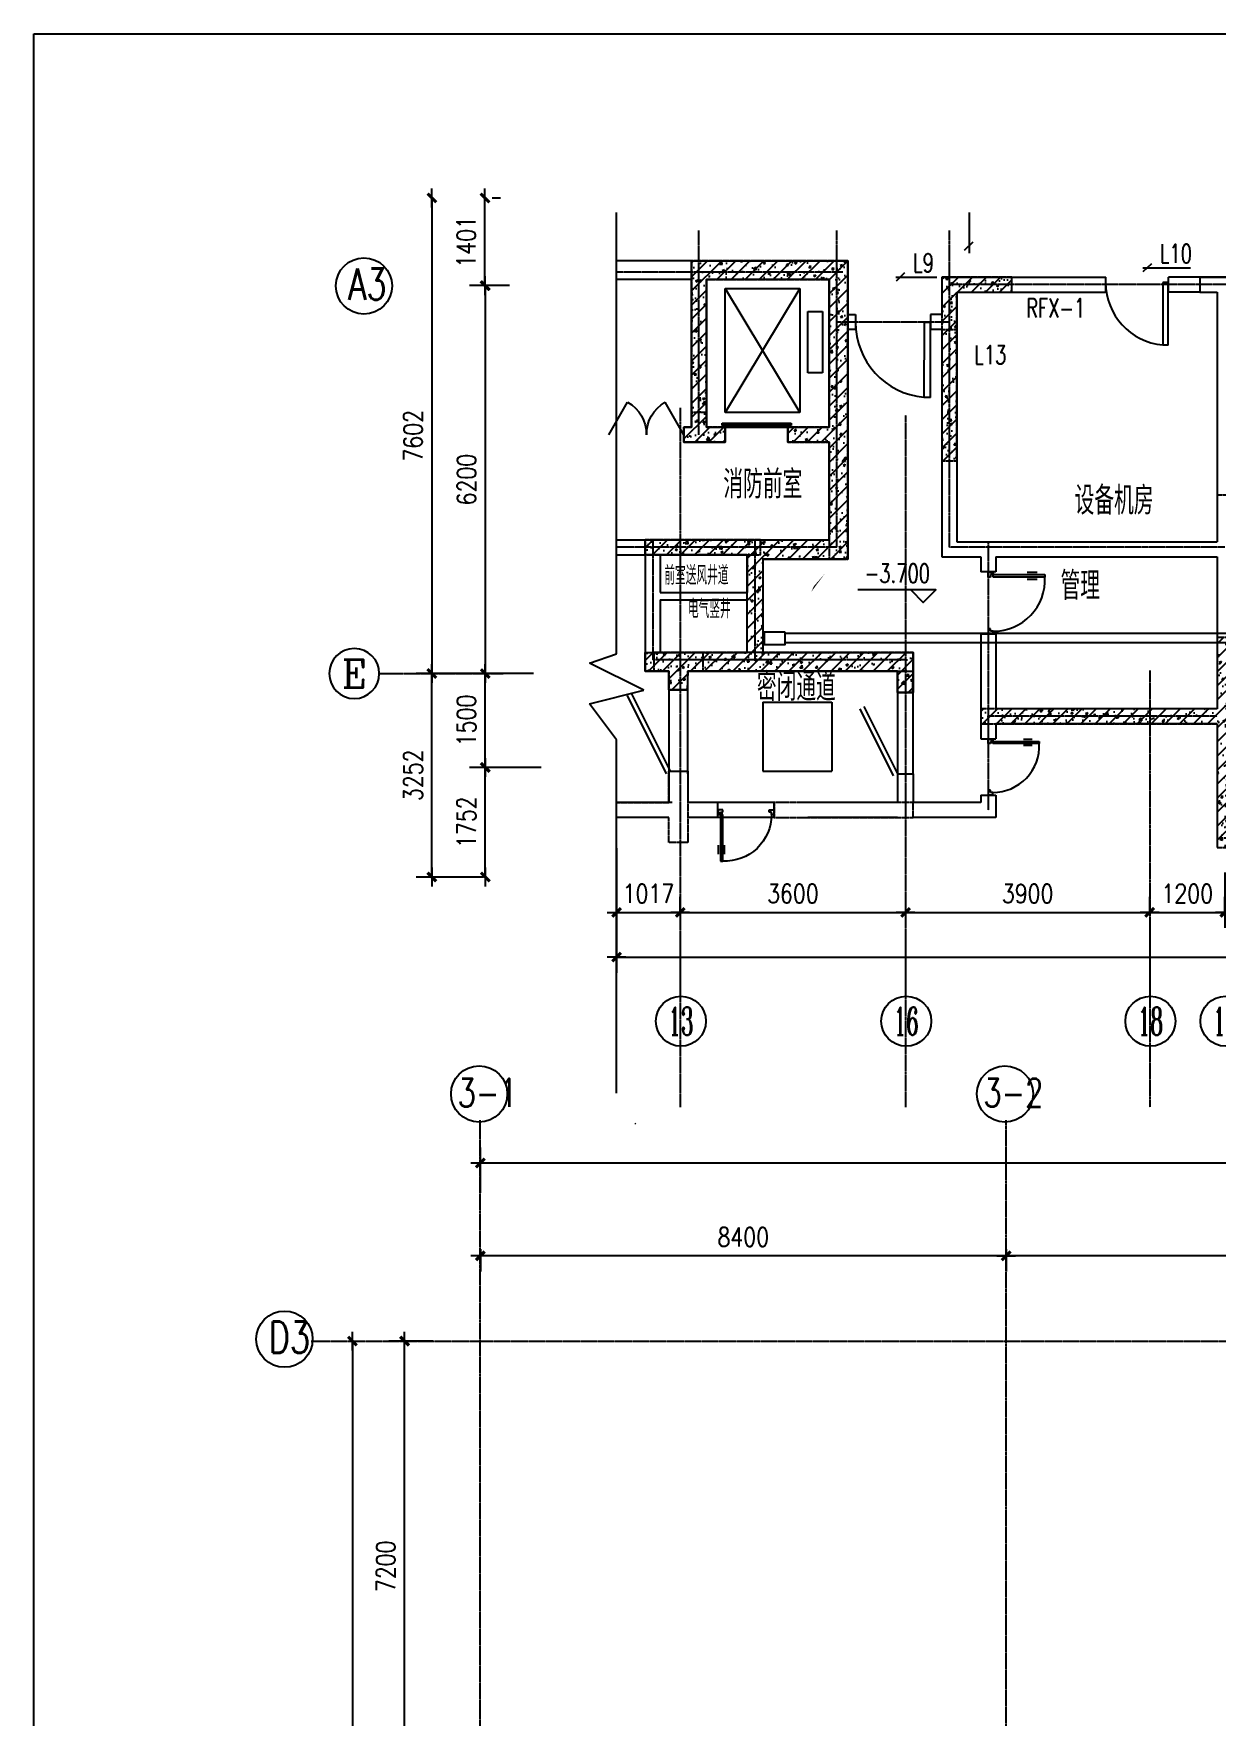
# Model space of a CAD drawing. Extents: x -170759 to 304867, y -311201 to 112352.
# Drawn here: x -105851 to -86943, y -94850 to -67941 of the extents above; entities that cross this region are included whole.
import ezdxf
from ezdxf.enums import TextEntityAlignment as Align

# ---------------------------------------------------------------- set-up
doc = ezdxf.new("R2010")
doc.units = 0
for name, pattern in [('ACAD_ISO04W100', [30.5, 24, -3, 0.5, -3]), ('DOT2', [0.125, 0, -0.125]), ('DOTE', [2.42, 2, -0.2, 0.02, -0.2])]:
    doc.linetypes.add(name, pattern=pattern)
doc.layers.get('0').update_dxf_attribs({"linetype": 'CONTINUOUS'})
doc.layers.get('DEFPOINTS').update_dxf_attribs({"linetype": 'CONTINUOUS'})
for name, color, linetype in [('4', 2, 'DOT2'), ('7', 8, 'CONTINUOUS'), ('AXIS', 3, 'CONTINUOUS'), ('AXIS_TEXT', 7, 'CONTINUOUS'), ('DOTE', 251, 'CONTINUOUS'), ('LAYER2', 7, 'CONTINUOUS'), ('MC', 3, 'CONTINUOUS'), ('STAIR', 2, 'CONTINUOUS'), ('TC', 253, 'CONTINUOUS'), ('TEXT', 6, 'CONTINUOUS'), ('TXT', 3, 'CONTINUOUS'), ('WALL', 7, 'CONTINUOUS'), ('WINDOW', 151, 'CONTINUOUS'), ('WINDOW_TEXT', 7, 'CONTINUOUS'), ('WIRE', 1, 'CONTINUOUS'), ('WZ', 3, 'CONTINUOUS'), ('ZHU', 251, 'CONTINUOUS'), ('ZXX', 2, 'ACAD_ISO04W100'), ('标注', 7, 'CONTINUOUS')]:
    doc.layers.add(name, color=color, linetype=linetype)
doc.styles.add('COMPLEX', font='COMPLEX')
doc.styles.add('DIM_FONT', font='SIMPLEX.shx', dxfattribs={"width": 0.8})
doc.styles.add('HZFS', font='txt.shx', dxfattribs={"width": 0.8, "bigfont": 'msi_fsx.shx'})
doc.styles.add('HZS', font='txt', dxfattribs={"width": 0.7, "bigfont": 'HZS'})
doc.styles.add('HZTXT', font='txt.shx', dxfattribs={"width": 0.8, "bigfont": 'hztxt.shx'})
doc.styles.add('SIMPLEX', font='SIMPLEX.SHX')
doc.styles.add('STYLE1', font='txt.shx', dxfattribs={"width": 0.8, "bigfont": 'HZTXT.shx'})
doc.dimstyles.new('NORMAL', dxfattribs={"dimtxt": 300, "dimasz": 1, "dimexe": 250, "dimexo": 300, "dimgap": 150, "dimtad": 1, "dimdec": 0, "dimzin": 0, "dimdsep": 46, "dimtxsty": 'DIM_FONT', "dimblk": '_DIMX', "dimblk1": '_DIMX', "dimblk2": '_DIMX', "dimsah": 1, "dimcen": 2.5, "dimclrt": 7, "dimadec": 0, "dimazin": 0, "dimtfac": 1, "dimtdec": 0, "dimtix": 1, "dimtmove": 2, "dimatfit": 3, "dimldrblk": '_DIMX', "dimfxl": 0, "dimtolj": 1, "dimtzin": 0, "dimarcsym": 0})
pattern_1 = [(50, (-108706.48, -140644.84), (364.3693, -31.8782), [38.1, -419.1]), (355, (-108706.48, -140644.84), (-70.4857, 382.1133), [30.48, -335.28]), (100.451, (-108676.1, -140647.5), (293.885, 350.2334), [32.38, -356.18]), (46.1842, (-108706.5, -140543.24), (542.158, -84.0847), [57.15, -628.65]), (96.6356, (-108661.3, -140550.25), (474.8085, 494.851), [48.57, -534.27]), (351.184, (-108706.5, -140543.24), (474.809, 494.8502), [45.72, -502.92]), (21, (-108655.68, -140568.64), (303.2298, -204.531), [38.1, -419.1]), (326, (-108655.68, -140568.64), (123.604, 368.376), [30.48, -335.28]), (71.4514, (-108630.4, -140585.7), (426.833, 163.8457), [32.38, -356.18]), (37.5, (-108706.48, -140644.84), (6.1772, 169.11008), [0, -331.216, 0, -340.36, 0, -336.55]), (7.5, (-108706.48, -140644.84), (133.63933, 200.36115), [0, -194.056, 0, -323.596, 0, -128.27]), (327.5, (-108819.76, -140644.84), (271.1812, -11.4575), [0, -127, 0, -396.24, 0, -525.78]), (317.5, (-108870.56, -140644.84), (296.2584, 50.853), [0, -165.1, 0, -263.144, 0, -373.38])]

# ---------------------------------------------------------------- blocks, each defined once
blk = doc.blocks.new('_DIMX')
blk.add_line((-150, 0), (150, 0))
at = {"const_width": 50}
blk.add_lwpolyline([(-70, -70), (70, 70)], dxfattribs=at)
blk = doc.blocks.new('*D688')
at = {"layer": 'DEFPOINTS', "color": 0}
for p in [(-98716, -85992), (-16916, -86500), (-98716, -86769)]:
    blk.add_point(p, dxfattribs=at)
at = {"layer": 'TC', "color": 0, "lineweight": -2}
for p, q in [((-98716, -86469), (-98716, -85742)), ((-16916, -86200), (-16916, -85742)), ((-16917, -85992), (-98715, -85992))]:
    blk.add_line(p, q, dxfattribs=at)
at = {"layer": 'TC', "color": 0, "lineweight": -2, "rotation": 180}
blk.add_blockref('_DIMX', (-98716, -85992), dxfattribs=at)
at = {"layer": 'TC', "color": 0, "lineweight": -2}
blk.add_blockref('_DIMX', (-16916, -85992), dxfattribs=at)
at = {"layer": 'TC', "color": 7, "insert": (-58490, -85692), "char_height": 300, "attachment_point": 5, "style": 'DIM_FONT'}
blk.add_mtext('\\A1;81800', dxfattribs=at)
blk = doc.blocks.new('*D690')
at = {"layer": 'DEFPOINTS', "color": 0}
for p in [(-99497, -88838), (-100760, -116238), (-99497, -116238)]:
    blk.add_point(p, dxfattribs=at)
at = {"layer": 'TC', "color": 0, "lineweight": -2}
for p, q in [((-100760, -88839), (-100760, -116237)), ((-99797, -116238), (-101010, -116238))]:
    blk.add_line(p, q, dxfattribs=at)
for p, rotation in [((-100760, -88838), 90), ((-100760, -116238), 270)]:
    blk.add_blockref('_DIMX', p, dxfattribs=dict(at, rotation=rotation))
at = {"layer": 'TC', "color": 7, "insert": (-101060, -102538), "char_height": 300, "attachment_point": 5, "rotation": 90, "style": 'DIM_FONT'}
blk.add_mtext('\\A1;27400', dxfattribs=at)
blk = doc.blocks.new('*D708')
at = {"layer": 'DEFPOINTS', "color": 0}
for p in [(-98716, -87069, 0), (-90316, -87069, 0), (-98716, -87474)]:
    blk.add_point(p, dxfattribs=at)
at = {"layer": 'TC', "color": 0, "lineweight": -2}
for p, q in [((-98716, -87369), (-98716, -87724)), ((-90317, -87474), (-98715, -87474))]:
    blk.add_line(p, q, dxfattribs=at)
at = {"layer": 'TC', "color": 0, "lineweight": -2, "rotation": 180}
blk.add_blockref('_DIMX', (-98716, -87474), dxfattribs=at)
at = {"layer": 'TC', "color": 0, "lineweight": -2}
blk.add_blockref('_DIMX', (-90316, -87474), dxfattribs=at)
at = {"layer": 'TC', "color": 7, "insert": (-94516, -87174), "char_height": 300, "attachment_point": 5, "style": 'DIM_FONT'}
blk.add_mtext('\\A1;8400', dxfattribs=at)
blk = doc.blocks.new('*D714')
at = {"layer": 'DEFPOINTS', "color": 0}
for p in [(-90316, -87069, 0), (-81916, -87069, 0), (-90316, -87474)]:
    blk.add_point(p, dxfattribs=at)
at = {"layer": 'TC', "color": 0, "lineweight": -2}
for p, q in [((-90316, -87369), (-90316, -87724)), ((-81917, -87474), (-90315, -87474))]:
    blk.add_line(p, q, dxfattribs=at)
at = {"layer": 'TC', "color": 0, "lineweight": -2, "rotation": 180}
blk.add_blockref('_DIMX', (-90316, -87474), dxfattribs=at)
at = {"layer": 'TC', "color": 0, "lineweight": -2}
blk.add_blockref('_DIMX', (-81916, -87474), dxfattribs=at)
at = {"layer": 'TC', "color": 7, "insert": (-86116, -87174), "char_height": 300, "attachment_point": 5, "style": 'DIM_FONT'}
blk.add_mtext('\\A1;8400', dxfattribs=at)
blk = doc.blocks.new('_AXISO')
blk.add_circle((0, 0), 0.5)
at = {"layer": 'AXIS_TEXT', "style": 'COMPLEX', "width": 1.041667}
blk.add_attdef('A', text='', height=0.56, dxfattribs=at).set_placement((-0.25, -0.28), (0.25, -0.28), align=Align.FIT)
blk = doc.blocks.new('*D749')
at = {"layer": 'DEFPOINTS', "color": 0}
for p in [(-95523, -81985), (-96540, -82284, 0), (-95523, -82284, 0)]:
    blk.add_point(p, dxfattribs=at)
at = {"layer": 'TC', "color": 0, "lineweight": -2}
for p, q in [((-95523, -81984), (-95523, -81735)), ((-96541, -81985), (-96542, -81985)), ((-96540, -81985), (-95523, -81985)), ((-95522, -81985), (-95521, -81985))]:
    blk.add_line(p, q, dxfattribs=at)
blk.add_blockref('_DIMX', (-96540, -81985), dxfattribs=at)
at = {"layer": 'TC', "color": 0, "lineweight": -2, "rotation": 180}
blk.add_blockref('_DIMX', (-95523, -81985), dxfattribs=at)
at = {"layer": 'TC', "color": 7, "insert": (-96032, -81685), "char_height": 300, "attachment_point": 5, "style": 'DIM_FONT'}
blk.add_mtext('\\A1;1017', dxfattribs=at)
blk = doc.blocks.new('_DBLK1')
for p, q in [((-0.5, 0), (-0.25, -0.433)), ((0.5, 0), (0.25, -0.433))]:
    blk.add_line(p, q)
for centre, start, end in [((-0.5, 0), 300, 0), ((0.5, 0), 180, 240)]:
    blk.add_arc(centre, 0.5, start, end)
at = {"layer": 'WINDOW_TEXT', "style": 'SIMPLEX', "flags": 9}
blk.add_attdef('A', text='', height=1, dxfattribs=at).set_placement((0, 1.5), align=Align.MIDDLE)
blk = doc.blocks.new('M-90')
at = {"layer": 'MC'}
for p, q in [((0, 810), (0, 0)), ((0, 810), (71, 810)), ((71, 0), (71, 810)), ((0, 0), (71, 0))]:
    blk.add_line(p, q, dxfattribs=at)
blk.add_arc((0, 0), 810, 0, 84.9608, dxfattribs=at)
blk = doc.blocks.new('A$C52D86A53')
at = {"layer": 'WALL', "xscale": -1, "rotation": 186.999999999998}
blk.add_blockref('M-90', (-99, 804), dxfattribs=at)
blk = doc.blocks.new('M_A23MCU')
for p, q in [((-0.454, 0.081), (-0.454, 0.905)), ((-0.454, 0.905), (-0.413, 0.905)), ((-0.413, 0.905), (-0.413, 0.081)), ((-0.489, 0.782), (-0.489, 0.624)), ((-0.378, 0.782), (-0.378, 0.624)), ((-0.495, -0.002), (-0.495, 0.081)), ((-0.495, 0.081), (-0.454, 0.081)), ((-0.413, 0.081), (-0.454, 0.081)), ((-0.454, 0.081), (-0.454, 0.039)), ((-0.454, 0.039), (-0.413, 0.039)), ((-0.413, 0.039), (-0.413, -0.002)), ((0.412, 0.039), (0.412, -0.002)), ((0.453, 0.039), (0.412, 0.039)), ((0.453, 0.081), (0.453, 0.039)), ((0.494, 0.081), (0.453, 0.081)), ((0.494, -0.002), (0.494, 0.081)), ((-0.413, -0.002), (-0.495, -0.002)), ((-0.495, -0.002), (-0.495, -0.002)), ((0.412, -0.002), (0.494, -0.002)), ((0.494, -0.002), (0.494, -0.002))]:
    blk.add_line(p, q)
blk.add_arc((-0.372, 0.082), 0.825, 359.9283, 92.866)
blk = doc.blocks.new('*D753')
at = {"layer": 'DEFPOINTS', "color": 0}
for p in [(-98226, -70567), (-99490, -78169), (-98226, -78169)]:
    blk.add_point(p, dxfattribs=at)
at = {"layer": 'TC', "color": 0, "lineweight": -2}
for p, q in [((-99490, -70568), (-99490, -78168)), ((-98526, -78169), (-99740, -78169))]:
    blk.add_line(p, q, dxfattribs=at)
for p, rotation in [((-99490, -70567), 90), ((-99490, -78169), 270)]:
    blk.add_blockref('_DIMX', p, dxfattribs=dict(at, rotation=rotation))
at = {"layer": 'TC', "color": 7, "insert": (-99790, -74368), "char_height": 300, "attachment_point": 5, "rotation": 90, "style": 'DIM_FONT'}
blk.add_mtext('\\A1;7602', dxfattribs=at)
blk = doc.blocks.new('*D756')
at = {"layer": 'DEFPOINTS', "color": 0}
for p in [(-97953, -71968, 0), (-98637, -78168), (-97953, -78168, 0)]:
    blk.add_point(p, dxfattribs=at)
at = {"layer": 'TC', "color": 0, "lineweight": -2}
for p, q in [((-98253, -71968), (-98887, -71968)), ((-98637, -71969), (-98637, -78167)), ((-98253, -78168), (-98887, -78168))]:
    blk.add_line(p, q, dxfattribs=at)
for p, rotation in [((-98637, -71968), 90), ((-98637, -78168), 270)]:
    blk.add_blockref('_DIMX', p, dxfattribs=dict(at, rotation=rotation))
at = {"layer": 'TC', "color": 7, "insert": (-98937, -75068), "char_height": 300, "attachment_point": 5, "rotation": 90, "style": 'DIM_FONT'}
blk.add_mtext('\\A1;6200', dxfattribs=at)
blk = doc.blocks.new('A$C13B974A0')
at = {"layer": 'LAYER2', "color": 6}
blk.add_lwpolyline([(0, 0, 0, 0, 0), (324, 433, 96, 0, 0), (517, 725, 0, 0, 0)], format="xyseb", dxfattribs=at)

msp = doc.modelspace()

# ---------------------------------------------------------------- hatches: boundary and pattern name
at = {"layer": 'WIRE'}
h = msp.add_hatch(dxfattribs=at)
h.set_pattern_fill('ANSI31', scale=50, style=0)
h.set_pattern_definition([(45, (-108706.48, -140644.84), (-112.2532, 112.2532), [])])
h.paths.add_polyline_path([(-95343.72786, -71570.20811), (-92843.72786, -71570.20811), (-92843.72786, -76340.20811), (-94203.72786, -76340.20811), (-94203.72786, -77830.20811), (-91803.72786, -77830.20811), (-91813.72786, -78470.20811), (-92053.72786, -78470.20811), (-92053.72786, -78130.20811), (-95403.72786, -78130.20811), (-95413.72787, -78430.20811), (-95703.72786, -78430.20811), (-95703.72786, -78130.20811), (-96083.72786, -78130.20811), (-96083.72786, -77829.32465), (-94453.72786, -77829.32465), (-94453.72786, -76270.20814), (-96083.72786, -76270.20814), (-96083.72786, -76030.20811), (-93143.72787, -76030.20811), (-93143.72787, -74470.20811), (-93803.52981, -74470.20811), (-93803.52981, -74230.20811), (-93143.72787, -74230.20811), (-93143.72787, -71870.20811), (-95103.72786, -71870.20811), (-95103.72786, -74230.20811), (-94803.52981, -74230.20811), (-94803.52981, -74470.20811), (-95463.72786, -74470.20811), (-95463.72786, -74230.20811), (-95343.72786, -74230.20811)])
h = msp.add_hatch(dxfattribs=at)
h.set_pattern_fill('AR-CONC', scale=2, style=0)
h.set_pattern_definition(pattern_1)
h.paths.add_polyline_path([(-95343.18081, -71570.20811), (-92843.18081, -71570.20811), (-92843.18081, -76340.20811), (-94203.18081, -76340.20811), (-94203.18081, -77830.20811), (-91803.18081, -77830.20811), (-91813.18081, -78470.20811), (-92053.18081, -78470.20811), (-92053.18081, -78130.20811), (-95403.18081, -78130.20811), (-95413.18081, -78430.20811), (-95703.18081, -78430.20811), (-95703.18081, -78130.20811), (-96083.18081, -78130.20811), (-96083.18081, -77829.32465), (-94453.18081, -77829.32465), (-94453.18081, -76270.20814), (-96083.18081, -76270.20814), (-96083.18081, -76030.20811), (-93143.18081, -76030.20811), (-93143.18081, -74470.20811), (-93802.98275, -74470.20811), (-93802.98275, -74230.20811), (-93143.18081, -74230.20811), (-93143.18081, -71870.20811), (-95103.18081, -71870.20811), (-95103.18081, -74230.20811), (-94802.98275, -74230.20811), (-94802.98275, -74470.20811), (-95463.18081, -74470.20811), (-95463.18081, -74230.20811), (-95343.18081, -74230.20811)])
h = msp.add_hatch(dxfattribs=at)
h.set_pattern_fill('AR-CONC', scale=2, style=0)
h.set_pattern_definition(pattern_1)
h.paths.add_polyline_path([(-90223.18081, -72070.20811), (-90223.18081, -71830.20811), (-91343.18081, -71830.20811), (-91343.18081, -72430.20811), (-91343.18081, -72430.20811), (-91343.18081, -72670.20811), (-91343.18081, -74770.20811), (-91103.18081, -74770.20811), (-91103.18081, -72070.20811)])
h = msp.add_hatch(dxfattribs=at)
h.set_pattern_fill('ANSI31', scale=50, style=0)
h.set_pattern_definition([(45, (-109603.9, -140644.84), (-112.2532, 112.2532), [])])
h.paths.add_polyline_path([(-90223.18081, -72070.20811), (-90223.18081, -71830.20811), (-91343.18081, -71830.20811), (-91343.18081, -72430.20811), (-91343.18081, -72430.20811), (-91343.18081, -72670.20811), (-91343.18081, -74770.20811), (-91103.18081, -74770.20811), (-91103.18081, -72070.20811)])
h = msp.add_hatch(dxfattribs=at)
h.set_pattern_fill('AR-CONC', scale=2, style=0)
h.set_pattern_definition(pattern_1)
h.paths.add_polyline_path([(-86643.18081, -80950.20811), (-86643.18081, -77590.20811), (-86943.18081, -77590.20811), (-86943.18081, -78730.20811), (-90723.18081, -78730.20811), (-90723.18081, -78970.20811), (-86943.18081, -78970.20811), (-86943.18081, -80950.20811)])
h = msp.add_hatch(dxfattribs=at)
h.set_pattern_fill('ANSI31', scale=50, style=0)
h.set_pattern_definition([(45, (-108706.48, -140089.42), (-112.2532, 112.2532), [])])
h.paths.add_polyline_path([(-86643.18081, -80950.20811), (-86643.18081, -77590.20811), (-86943.18081, -77590.20811), (-86943.18081, -78730.20811), (-90723.18081, -78730.20811), (-90723.18081, -78970.20811), (-86943.18081, -78970.20811), (-86943.18081, -80950.20811)])

# ---------------------------------------------------------------- linework, layer by layer
for p, q in [((-96540.34411, -77854.83344), (-96540.34411, -70798.66773)), ((-96974.61738, -77999.47854), (-96540.34411, -77854.83344)), ((-96106.07056, -78433.41432), (-96974.61738, -77999.47854)), ((-96974.61738, -78650.38221), (-96106.07056, -78433.41432)), ((-96540.34411, -79228.96326), (-96974.61738, -78650.38221)), ((-96540.34411, -84876.49802), (-96540.34411, -79228.96326)), ((-96247.25927, -85354.2744), (-96237.25927, -85364.2744))]:
    msp.add_line(p, q)
msp.add_lwpolyline([(-105851.41103, -67940.96664), (-7344.01912, -67940.96664), (-7344.01912, -137495.39095), (-105851.41103, -137495.39095)], close=True)
at = {"layer": '7'}
for p, q in [((-96304.46841, -78483.85977, 0), (-95678.99087, -79736.36839, 0)), ((-95703.18081, -78430.20811, 0), (-95703.18081, -79770.20811, 0)), ((-95403.18081, -79770.20811, 0), (-95403.18081, -78430.20811, 0)), ((-92053.18081, -78470.20811, 0), (-92053.18081, -79770.20811, 0)), ((-91803.18081, -79770.20811, 0), (-91803.18081, -78470.20811, 0)), ((-94203.67819, -78626.79079, 0), (-93103.67819, -78626.79079, 0)), ((-94203.67819, -78626.79079, 0), (-94203.67819, -79726.79079, 0)), ((-93103.67819, -78626.79079, 0), (-93103.67819, -79726.79079, 0)), ((-92656.40309, -78730.13702, 0), (-92120.27949, -79803.71584, 0)), ((-92589.30442, -78696.62929, 0), (-92053.18081, -79770.20811, 0)), ((-94203.67819, -79726.79079, 0), (-93103.67819, -79726.79079, 0)), ((-94023.18081, -80230.20811, 0), (-94923.18081, -80230.20811, 0)), ((-94023.18081, -80470.20811, 0), (-94923.18081, -80470.20811, 0))]:
    msp.add_line(p, q, dxfattribs=at)
at = {"layer": 'AXIS'}
for p, q in [((-100329.87106, -78167.85931, 0), (-99966.07708, -78167.85931, 0)), ((-95523.18081, -82283.85427, 0), (-95523.18081, -83325.06995, 0)), ((-91923.18081, -82283.85427, 0), (-91923.18081, -83325.06995, 0)), ((-88023.18081, -82283.85427, 0), (-88023.18081, -83325.06995, 0))]:
    msp.add_line(p, q, dxfattribs=at)
at = {"layer": 'DOTE', "color": 251, "linetype": 'DOTE', "ltscale": 0.5}
for p, q in [((-95223.18081, -74350.20811, 0), (-95223.18081, -71089.26537, 0)), ((-93023.18081, -76150.20811, 0), (-93023.18081, -71089.26537, 0)), ((-91223.18081, -76150.20811, 0), (-91223.18081, -71089.26537, 0)), ((-92923.18081, -71750.20811, 0), (-96540.34411, -71750.20811, 0)), ((-72343.18081, -71950.20811, 0), (-91223.18081, -71950.20811, 0)), ((-91223.18081, -72550.20811, 0), (-93023.18081, -72550.20811, 0)), ((-95523.18081, -73918.67146, 0), (-95523.18081, -85099.37849, 0)), ((-91923.18081, -74038.67146, 0), (-91923.18081, -85099.37849, 0)), ((-93023.18081, -76150.20811, 0), (-96540.34411, -76150.20811, 0)), ((-95963.18081, -76030.20811, 0), (-95963.18081, -77950.20811, 0)), ((-94333.18081, -76030.20811, 0), (-94333.18081, -77950.20811, 0)), ((-86823.18081, -76150.20811, 0), (-91223.18081, -76150.20811, 0)), ((-90603.18081, -76060.20811, 0), (-90603.18081, -80350.20811, 0)), ((-91923.18081, -77950.20811, 0), (-95963.18081, -77950.20811, 0)), ((-93023.18081, -77950.20811, 0), (-95523.18081, -77950.20811, 0)), ((-99986.48375, -78167.85931, 0), (-98349.08583, -78167.85931, 0)), ((-88023.18081, -78118.67146, 0), (-88023.18081, -85099.37849, 0)), ((-86943.18081, -78850.20811, 0), (-90603.18081, -78850.20811, 0)), ((-98716.48801, -109727.31182, 0), (-98716.48801, -85305.68629, 0)), ((-90316.48801, -112586.09888, 0), (-90316.48801, -85305.68629, 0)), ((-101419.14559, -88837.31182, 0), (-12973.39897, -88837.31182, 0))]:
    msp.add_line(p, q, dxfattribs=at)
at = {"layer": 'STAIR'}
for p, q in [((-94803.18081, -72013.40228, 0), (-93613.90243, -72013.40228, 0)), ((-94803.18081, -72013.40228, 0), (-93613.90243, -73994.20811, 0)), ((-93613.90243, -72013.40228, 0), (-94803.18081, -73994.20811, 0)), ((-94803.18081, -73994.20811, 0), (-94803.18081, -72013.40228, 0)), ((-93613.90243, -72013.40228, 0), (-93613.90243, -73994.20811, 0)), ((-93486.77856, -73361.93825, 0), (-93486.77856, -72381.93825, 0)), ((-93486.77856, -72381.93825, 0), (-93250.77856, -72381.93825, 0)), ((-93250.77856, -72381.93825, 0), (-93250.77856, -73361.93825, 0)), ((-93250.77856, -73361.93825, 0), (-93486.77856, -73361.93825, 0)), ((-93613.90243, -73994.20811, 0), (-94803.18081, -73994.20811, 0)), ((-94850.80393, -74164.40095, 0), (-93752.7797, -74164.40095, 0)), ((-94850.80393, -74205.63281, 0), (-94850.80393, -74164.40095, 0)), ((-93752.7797, -74205.63281, 0), (-94850.80393, -74205.63281, 0)), ((-94802.98275, -74230.20811, 0), (-93802.98275, -74230.20811, 0)), ((-93752.7797, -74164.40095, 0), (-93752.7797, -74205.63281, 0))]:
    msp.add_line(p, q, dxfattribs=at)
at = {"layer": 'TC'}
for centre in [(-100575.35679, -71973.63535), (-98734.94492, -84887.64361), (-90334.94492, -84887.64361, 0), (-101845.39093, -88806.34345)]:
    msp.add_circle(centre, 449.77374, dxfattribs=at)
at = {"layer": 'TEXT', "color": 3, "elevation": 0}
msp.add_lwpolyline([(-91841.5997, -76831.99653), (-91641.5997, -77032.07544), (-91441.5997, -76831.99653), (-92687.74861, -76831.99653)], dxfattribs=at)
at = {"layer": 'WALL'}
for p, q in [((-95343.18081, -71570.20811, 0), (-96540.34411, -71570.20811, 0)), ((-95343.18081, -71570.20811, 0), (-92903.18081, -71570.20811, 0)), ((-92843.18081, -72430.20811, 0), (-92843.18081, -71630.20811, 0)), ((-92843.18081, -72430.20811, 0), (-92843.18081, -71630.20811, 0)), ((-92843.18081, -71630.20811, 0), (-92843.18081, -72430.20811, 0)), ((-91343.18081, -71830.20811, 0), (-90423.18081, -71830.20811, 0)), ((-91343.18081, -71830.20811, 0), (-91343.18081, -72430.20811, 0)), ((-90423.18081, -71830.20811, 0), (-88723.04527, -71830.20811, 0)), ((-88723.04527, -72070.20811, 0), (-88723.04527, -71830.20811, 0)), ((-87223.18081, -71830.20811, 0), (-87723.04527, -71830.20811, 0)), ((-87723.04527, -72070.20811, 0), (-87723.04527, -71830.20811, 0)), ((-87223.18081, -71830.20811, 0), (-86703.18081, -71830.20811, 0)), ((-87223.18081, -71830.20811, 0), (-86703.18081, -71830.20811, 0)), ((-95343.18081, -71870.20811, 0), (-96540.34411, -71870.20811, 0)), ((-95343.18081, -74230.20811, 0), (-95343.18081, -71870.20811, 0)), ((-93143.18081, -71870.20811, 0), (-95103.18081, -71870.20811, 0)), ((-95103.18081, -74230.20811, 0), (-95103.18081, -71870.20811, 0)), ((-93143.18081, -74230.20811, 0), (-93143.18081, -71870.20811, 0)), ((-91103.18081, -72070.20811, 0), (-91103.18081, -76060.20811, 0)), ((-91103.18081, -72070.20811, 0), (-90423.18081, -72070.20811, 0)), ((-90423.18081, -72070.20811, 0), (-88723.04527, -72070.20811, 0)), ((-87223.18081, -72070.20811, 0), (-87723.04527, -72070.20811, 0)), ((-87223.18081, -72070.20811, 0), (-86943.18081, -72070.20811, 0)), ((-87223.18081, -72070.20811, 0), (-86943.18081, -72070.20811, 0)), ((-86943.18081, -72070.20811, 0), (-86943.18081, -74650.20811, 0)), ((-86943.18081, -72070.20811, 0), (-86943.18081, -76060.20811, 0)), ((-92843.18081, -72430.20811, 0), (-92723.18081, -72430.20811, 0)), ((-92723.18081, -72430.20811, 0), (-92723.18081, -72670.20811, 0)), ((-92723.18081, -72430.20811, 0), (-92723.18081, -72670.20811, 0)), ((-92723.18081, -72430.20811, 0), (-92723.18081, -72670.20811, 0)), ((-92723.18081, -72430.20811, 0), (-92723.18081, -72670.20811, 0)), ((-91343.18081, -72430.20811, 0), (-91523.18081, -72430.20811, 0)), ((-91523.18081, -72430.20811, 0), (-91523.18081, -72670.20811, 0)), ((-91343.18081, -72430.20811, 0), (-91343.18081, -72430.20811, 0)), ((-92843.18081, -72670.20811, 0), (-92843.18081, -76270.20811, 0)), ((-92723.18081, -72670.20811, 0), (-92843.18081, -72670.20811, 0)), ((-91343.18081, -72670.20811, 0), (-91523.18081, -72670.20811, 0)), ((-91343.18081, -72670.20811, 0), (-91343.18081, -76300.20811, 0)), ((-95463.18081, -74230.20811, 0), (-95343.18081, -74230.20811, 0)), ((-95463.18081, -74470.20811, 0), (-95463.18081, -74230.20811, 0)), ((-95103.18081, -74230.20811, 0), (-94802.98275, -74230.20811, 0)), ((-95103.18081, -74230.20811, 0), (-94802.98275, -74230.20811, 0)), ((-95103.18081, -74230.20811, 0), (-94802.98275, -74230.20811, 0)), ((-94802.98275, -74470.20811, 0), (-94802.98275, -74230.20811, 0)), ((-93802.98275, -74230.20811, 0), (-93143.18081, -74230.20811, 0)), ((-93802.98275, -74230.20811, 0), (-93802.98275, -74470.20811, 0)), ((-95463.18081, -74470.20811, 0), (-94802.98275, -74470.20811, 0)), ((-94802.98275, -74470.20811, 0), (-95463.18081, -74470.20811, 0)), ((-95463.18081, -74470.20811, 0), (-94802.98275, -74470.20811, 0)), ((-93143.18081, -74470.20811, 0), (-93802.98275, -74470.20811, 0)), ((-93143.18081, -76030.20811, 0), (-93143.18081, -74470.20811, 0)), ((-96540.34411, -76030.20811, 0), (-93143.18081, -76030.20811, 0)), ((-96053.78791, -76030.20811, 0), (-93143.18081, -76030.20811, 0)), ((-91103.18081, -76060.20811, 0), (-86943.18081, -76060.20811, 0)), ((-96540.34411, -76270.20811, 0), (-96083.18081, -76270.20811, 0)), ((-96083.18081, -76270.20811, 0), (-96083.18081, -78130.20811, 0)), ((-95843.18081, -76270.20811, 0), (-94463.18081, -76270.20811, 0)), ((-95843.18081, -76270.20811, 0), (-95843.18081, -76870.20811, 0)), ((-95843.18081, -76270.20811, 0), (-95843.18081, -76870.20811, 0)), ((-94663.18081, -76270.20811, 0), (-94453.18081, -76270.20811, 0)), ((-94453.18081, -76270.20811, 0), (-94453.18081, -76870.20811, 0)), ((-94203.18081, -76340.20811, 0), (-94203.18081, -77830.20811, 0)), ((-94203.18081, -76340.20811, 0), (-92901.34812, -76340.20811, 0)), ((-92901.34812, -76340.20811, 0), (-94203.18081, -76340.20811, 0)), ((-91343.18081, -76300.20811, 0), (-90723.18081, -76300.20811, 0)), ((-90723.18081, -76300.20811, 0), (-90723.18081, -76540.20811, 0)), ((-90483.18081, -76300.20811, 0), (-86943.18081, -76300.20811, 0)), ((-90483.18081, -76300.20811, 0), (-90483.18081, -76540.20811, 0)), ((-86943.18081, -76300.20811, 0), (-86943.18081, -78730.20811, 0)), ((-90483.18081, -76540.20811, 0), (-90723.18081, -76540.20811, 0)), ((-95843.18081, -76870.20811, 0), (-94453.18081, -76870.20811, 0)), ((-95843.18081, -76990.20811, 0), (-94453.18081, -76990.20811, 0)), ((-95843.18081, -76990.20811, 0), (-95843.18081, -77830.20811, 0)), ((-95843.18081, -76990.20811, 0), (-95843.18081, -77830.20811, 0)), ((-94453.18081, -77830.20811, 0), (-94453.18081, -76990.20811, 0)), ((-90723.18081, -77540.20811, 0), (-90723.18081, -79210.20811, 0)), ((-90483.18081, -77540.20811, 0), (-90723.18081, -77540.20811, 0)), ((-90483.18081, -77540.20811, 0), (-90483.18081, -78730.20811, 0)), ((-95843.18081, -77830.20811, 0), (-94463.18081, -77830.20811, 0)), ((-94203.18081, -77830.20811, 0), (-91803.18081, -77830.20811, 0)), ((-91803.18081, -77830.20811, 0), (-91803.18081, -78470.20811, 0)), ((-96083.18081, -78130.20811, 0), (-95703.18081, -78130.20811, 0)), ((-95703.18081, -78430.20811, 0), (-95703.18081, -78130.20811, 0)), ((-95403.18081, -78130.20811, 0), (-93483.18081, -78130.20811, 0)), ((-95403.18081, -78430.20811, 0), (-95403.18081, -78130.20811, 0)), ((-94453.18081, -78130.20811, 0), (-94213.18081, -78130.20811, 0)), ((-94453.18081, -78130.20811, 0), (-94203.18081, -78130.20811, 0)), ((-94203.18081, -78130.20811, 0), (-94453.18081, -78130.20811, 0)), ((-93663.18081, -78130.20811, 0), (-92053.18081, -78130.20811, 0)), ((-92053.18081, -78130.20811, 0), (-92053.18081, -78470.20811, 0)), ((-95653.18081, -78430.20811, 0), (-95403.18081, -78430.20811, 0)), ((-95653.18081, -78430.20811, 0), (-95413.18081, -78430.20811, 0)), ((-92053.18081, -78470.20811, 0), (-91803.18081, -78470.20811, 0)), ((-92053.18081, -78470.20811, 0), (-91813.18081, -78470.20811, 0)), ((-92053.18081, -78470.20811, 0), (-91813.18081, -78470.20811, 0)), ((-92053.18081, -78470.20811, 0), (-91803.18081, -78470.20811, 0)), ((-86943.18081, -78730.20811, 0), (-90483.18081, -78730.20811, 0)), ((-86943.18081, -78970.20811, 0), (-90483.18081, -78970.20811, 0)), ((-90483.18081, -78970.20811, 0), (-90483.18081, -79210.20811, 0)), ((-86943.18081, -78970.20811, 0), (-86943.18081, -80950.20811, 0)), ((-86943.18081, -78970.20811, 0), (-86943.18081, -80950.20811, 0)), ((-86943.18081, -78970.20811, 0), (-86943.18081, -80950.20811, 0)), ((-86943.18081, -78970.20811, 0), (-86943.18081, -80950.20811, 0)), ((-90723.18081, -79210.20811, 0), (-90483.18081, -79210.20811, 0)), ((-95703.18081, -79730.20811, 0), (-95453.18081, -79730.20811, 0)), ((-95703.18081, -79770.20811, 0), (-95703.18081, -80230.20811, 0)), ((-95403.18081, -79770.20811, 0), (-95403.18081, -80230.20811, 0)), ((-92053.18081, -79770.20811, 0), (-92053.18081, -80230.20811, 0)), ((-92053.18081, -79770.20811, 0), (-91803.18081, -79770.20811, 0)), ((-91803.18081, -79770.20811, 0), (-91803.18081, -80230.20811, 0)), ((-90723.18081, -80110.20811, 0), (-90723.18081, -80230.20811, 0)), ((-90723.18081, -80110.20811, 0), (-90483.18081, -80110.20811, 0)), ((-90483.18081, -80110.20811, 0), (-90483.18081, -80470.20811, 0)), ((-95653.18081, -80230.20811, 0), (-96540.34411, -80230.20811, 0)), ((-94923.18081, -80230.20811, 0), (-95403.18081, -80230.20811, 0)), ((-94923.18081, -80470.20811, 0), (-94923.18081, -80230.20811, 0)), ((-94383.18081, -80230.20811, 0), (-94503.18081, -80230.20811, 0)), ((-94023.18081, -80470.20811, 0), (-94023.18081, -80230.20811, 0)), ((-94023.18081, -80470.20811, 0), (-94023.18081, -80230.20811, 0)), ((-94023.18081, -80230.20811, 0), (-94023.18081, -80230.20811, 0)), ((-92053.18081, -80230.20811, 0), (-93483.18081, -80230.20811, 0)), ((-90723.18081, -80230.20811, 0), (-91803.18081, -80230.20811, 0)), ((-95703.18081, -80470.20811, 0), (-96540.34411, -80470.20811, 0)), ((-94923.18081, -80470.20811, 0), (-95403.18081, -80470.20811, 0)), ((-94023.18081, -80470.20811, 0), (-94023.18081, -80470.20811, 0)), ((-92053.18081, -80470.20811, 0), (-93483.18081, -80470.20811, 0)), ((-90483.18081, -80470.20811, 0), (-91803.18081, -80470.20811, 0))]:
    msp.add_line(p, q, dxfattribs=at)
at = {"layer": 'WALL', "color": 7}
msp.add_line((-96371.56709, -78517.3675, 0), (-95746.08955, -79769.87612, 0), dxfattribs=at)
at = {"layer": 'WIRE'}
for p, q in [((-84455.84451, -77530.4467), (-93850.82873, -77530.4467)), ((-84289.4185, -77675.62552), (-93850.82873, -77675.62552))]:
    msp.add_line(p, q, dxfattribs=at)
msp.add_lwpolyline([(-93852.37369, -77503.69511), (-93852.37369, -77710.0047), (-94178.77632, -77710.0047), (-94178.77632, -77503.69511)], close=True, dxfattribs=at)
at = {"layer": 'ZHU'}
for p, q in [((-86643.18081, -71830.20811, 0), (-87223.18081, -71830.20811, 0)), ((-87223.18081, -71830.20811, 0), (-87223.18081, -72070.20811, 0)), ((-87223.18081, -72070.20811, 0), (-86943.18081, -72070.20811, 0)), ((-92723.18081, -72670.20811, 0), (-92843.18081, -72670.20811, 0))]:
    msp.add_line(p, q, dxfattribs=at)
at = {"layer": 'ZHU', "elevation": 0}
msp.add_lwpolyline([(-95343.18081, -71570.20811), (-92843.18081, -71570.20811), (-92843.18081, -76340.20811), (-94203.18081, -76340.20811), (-94203.18081, -77830.20811), (-91803.18081, -77830.20811), (-91813.18081, -78470.20811), (-92053.18081, -78470.20811), (-92053.18081, -78130.20811), (-95403.18081, -78130.20811), (-95413.18081, -78430.20811), (-95703.18081, -78430.20811), (-95703.18081, -78130.20811), (-96083.18081, -78130.20811), (-96083.18081, -77829.32465), (-94453.18081, -77829.32465), (-94453.18081, -76270.20814), (-96083.18081, -76270.20814), (-96083.18081, -76030.20811), (-93143.18081, -76030.20811), (-93143.18081, -74470.20811), (-93802.98275, -74470.20811), (-93802.98275, -74230.20811), (-93143.18081, -74230.20811), (-93143.18081, -71870.20811), (-95103.18081, -71870.20811), (-95103.18081, -74230.20811), (-94802.98275, -74230.20811), (-94802.98275, -74470.20811), (-95463.18081, -74470.20811), (-95463.18081, -74230.20811), (-95343.18081, -74230.20811)], close=True, dxfattribs=at)
at = {"layer": 'ZXX', "color": 30}
for p, q in [((-91343.18081, -72670.20811, 0), (-91103.18081, -72670.20811, 0)), ((-95343.18081, -73990.20811, 0), (-95103.18081, -73990.20811, 0)), ((-95163.18081, -77830.20811, 0), (-95163.18081, -78130.20811, 0))]:
    msp.add_line(p, q, dxfattribs=at)
at = {"layer": 'ZXX', "color": 30, "elevation": 0}
for points in [[(-92843.18081, -76340.20811), (-92843.18081, -72670.20811), (-92843.18081, -72670.20811), (-92843.18081, -72430.20811), (-92843.18081, -72430.20811), (-92843.18081, -71570.20811), (-95343.18081, -71570.20811), (-95343.18081, -74230.20811), (-95463.18081, -74230.20811), (-95463.18081, -74470.20811), (-94802.98275, -74470.20811), (-94802.98275, -74230.20811), (-95103.18081, -74230.20811), (-95103.18081, -71870.20811), (-93143.18081, -71870.20811), (-93143.18081, -74230.20811), (-93803.18081, -74230.20811), (-93803.18081, -74470.20811), (-93143.18081, -74470.20811), (-93143.18081, -76340.20811), (-92843.18081, -76340.20811)], [(-90223.18081, -72070.20811), (-90223.18081, -71830.20811), (-91343.18081, -71830.20811), (-91343.18081, -72430.20811), (-91343.18081, -72430.20811), (-91343.18081, -72670.20811), (-91343.18081, -72670.20811), (-91343.18081, -74770.20811), (-91103.18081, -74770.20811), (-91103.18081, -72070.20811), (-90223.18081, -72070.20811)], [(-86643.18081, -75310.20811), (-86643.18081, -71830.20811), (-87223.18081, -71830.20811), (-87223.18081, -72070.20791), (-86943.18081, -72070.20811), (-86943.18081, -75310.20811), (-86643.18081, -75310.20811)], [(-94243.18062, -76270.20814), (-94243.18062, -76030.20814), (-96083.18062, -76030.20814), (-96083.18062, -76270.20814), (-94243.18062, -76270.20814)], [(-86643.18081, -80950.20811), (-86643.18081, -77590.20811), (-86943.18081, -77590.20811), (-86943.18081, -78730.20811), (-90723.18081, -78730.20811), (-90723.18081, -78970.20811), (-86943.18081, -78970.20811), (-86943.18081, -80950.20811), (-86643.18081, -80950.20811)], [(-91803.18081, -78130.20811), (-91803.18081, -77830.20811), (-95943.18081, -77830.20811), (-95943.18081, -78130.20811), (-95703.18081, -78130.20811), (-95703.18081, -78430.20811), (-95403.18081, -78430.20811), (-95403.18081, -78130.20811), (-91803.18081, -78130.20811)], [(-96540.34411, -80230.20811), (-95703.18081, -80230.20811), (-95703.18081, -79730.20811), (-95403.18081, -79730.20811), (-95403.18081, -80870.20811), (-95703.18081, -80870.20811), (-95703.18081, -80470.20811), (-96540.34411, -80470.20811)], [(-91803.18081, -80470.20811), (-91803.18081, -80230.20811), (-94023.18081, -80230.20811), (-94023.18081, -80470.20811), (-91803.18081, -80470.20811)]]:
    msp.add_lwpolyline(points, dxfattribs=at)
at = {"layer": '标注'}
for p, q in [((-90905.75941, -70801.56517), (-90905.75941, -71446.84409)), ((-90848.76113, -71275.52708, 0), (-90984.64638, -71406.47002, 0)), ((-92077.73469, -71831.20075), (-91423.09984, -71831.20075)), ((-91938.11903, -71765.72928), (-92074.00428, -71896.67221)), ((-88135.15155, -71684.00146, 0), (-87371.99165, -71684.00146, 0)), ((-87995.5359, -71618.52999, 0), (-88131.42114, -71749.47293, 0))]:
    msp.add_line(p, q, dxfattribs=at)

# ---------------------------------------------------------------- block references
at = {"layer": 'AXIS'}
ref = msp.add_blockref('_AXISO', (-100729.87106, -78167.85931, 0), dxfattribs=dict(at, xscale=-800, yscale=800, zscale=800))
ref.add_attrib('A', 'E', dxfattribs={"layer": 'AXIS_TEXT', "height": 448, "style": 'COMPLEX', "width": 1.171875}).set_placement((-100929.87106, -78391.85931, 0), (-100529.87106, -78391.85931, 0), align=Align.FIT)
ref = msp.add_blockref('_AXISO', (-95512.07423, -83724.91573, 0), dxfattribs=dict(at, xscale=800, yscale=800, zscale=800))
ref.add_attrib('A', '13', dxfattribs={"layer": 'AXIS_TEXT', "height": 448, "style": 'COMPLEX', "width": 0.646552}).set_placement((-95712.07423, -83948.91573, 0), (-95312.07422, -83948.91573, 0), align=Align.FIT)
ref = msp.add_blockref('_AXISO', (-91912.07422, -83724.91573, 0), dxfattribs=dict(at, xscale=800, yscale=800, zscale=800))
ref.add_attrib('A', '16', dxfattribs={"layer": 'AXIS_TEXT', "height": 448, "style": 'COMPLEX', "width": 0.646552}).set_placement((-92112.07422, -83948.91573, 0), (-91712.07423, -83948.91573, 0), align=Align.FIT)
ref = msp.add_blockref('_AXISO', (-88012.07423, -83724.91573, 0), dxfattribs=dict(at, xscale=800, yscale=800, zscale=800))
ref.add_attrib('A', '18', dxfattribs={"layer": 'AXIS_TEXT', "height": 448, "style": 'COMPLEX', "width": 0.646552}).set_placement((-88212.07423, -83948.91573, 0), (-87812.07422, -83948.91573, 0), align=Align.FIT)
ref = msp.add_blockref('_AXISO', (-86812.07422, -83724.91573, 0), dxfattribs=dict(at, xscale=800, yscale=800, zscale=800))
ref.add_attrib('A', '19', dxfattribs={"layer": 'AXIS_TEXT', "height": 448, "style": 'COMPLEX', "width": 0.646552}).set_placement((-87012.07423, -83948.91573, 0), (-86612.07422, -83948.91573, 0), align=Align.FIT)
at = {"layer": 'WALL'}
for p, xscale, yscale, zscale, rotation in [((-87727.89036, -72920.36896, 0), -1.23500000000254, 1.23499999998603, 1.235, 6.944311106466836), ((-91524.34757, -73756.36293, 0), -1.481999999994381, 1.481999999989057, 1.482, 6.944311106507603)]:
    msp.add_blockref('A$C52D86A53', p, dxfattribs=dict(at, xscale=xscale, yscale=yscale, zscale=zscale, rotation=rotation))
at = {"layer": 'WINDOW'}
for name, p, xscale, yscale, zscale, rotation in [('_DBLK1', (-96063.18081, -74350.20811, 0), -1200, 1200, 1200, 180), ('M_A23MCU', (-90603.18081, -77040.20811, 0), 1000, 1000, 1000, 269.999999998892), ('M_A23MCU', (-90603.18081, -79660.20811, 0), 900, 900, 900, 270.0000000029997), ('M_A23MCU', (-94473.18081, -80350.20811, 0), -900, 900, 900, 180.0000000047025)]:
    msp.add_blockref(name, p, dxfattribs=dict(at, xscale=xscale, yscale=yscale, zscale=zscale, rotation=rotation))
at = {"layer": 'WIRE'}
msp.add_blockref('A$C13B974A0', (-93902.64783, -77493.7799), dxfattribs=at)

# ---------------------------------------------------------------- texts
at = {"layer": '4', "style": 'STYLE1', "width": 0.75}
for s, height, p in [('A3', 500, (-100825.6227, -72193.81244)), ('3-1', 450, (-99078.26984, -85092.38194)), ('3-2', 450, (-90678.26984, -85092.38194, 0)), ('D3', 500, (-102095.65684, -89026.52054))]:
    msp.add_text(s, height=height, dxfattribs=at).set_placement(p)
at = {"layer": 'TEXT', "color": 3, "style": 'HZTXT', "width": 0.7}
msp.add_text('-3.700', height=300, dxfattribs=at).set_placement((-92576.7211, -76714.83726, 0))
at = {"layer": 'TXT', "color": 3, "linetype": 'Continuous', "style": 'HZTXT', "width": 0.7}
for s, p in [('消防前室', (-94833.37205, -75369.56485, 0)), ('设备机房', (-89222.26059, -75627.37571, 0)), ('管理', (-89447.44341, -76989.84093, 0)), ('密闭通道', (-94298.02618, -78607.13536, 0))]:
    msp.add_text(s, height=450, dxfattribs=at).set_placement(p)
at = {"layer": 'WZ', "style": 'HZS', "width": 0.6}
for s, p in [('  前室送风井道', (-96098.29285, -76748.62971)), ('电气竖井', (-95400.04791, -77283.49943))]:
    msp.add_text(s, height=300, dxfattribs=at).set_placement(p)
at = {"layer": '标注', "linetype": 'Continuous', "style": 'HZFS', "width": 0.7}
for s, p in [('L10', (-87860.73187, -71606.23706, 0)), ('L9', (-91803.315, -71753.43635)), ('RFX-1', (-89997.42851, -72475.71662)), ('L13', (-90826.25898, -73223.10459))]:
    msp.add_text(s, height=300, dxfattribs=at).set_placement(p)

# ---------------------------------------------------------------- dimensions: what is measured, and where the dimension line sits
at = {"layer": 'AXIS'}
msp.add_linear_dim(base=(-72223.18081, -81984.8196), p1=(-86823.18081, -81045.95049, 0), p2=(-72223.18081, -81045.95049, 0), dimstyle='NORMAL', dxfattribs=at).render()
at = {"layer": 'TC'}
for base, p1, p2, picture, middle in [((-99490.42726, -78168.85931), (-98226.49619, -70567.00909), (-98226.49619, -78168.85931), '*D753', (-99790.42726, -74367.9342)), ((-100760.46139, -116238.31182), (-99496.53033, -88838.31182), (-99496.53033, -116238.31182), '*D690', (-101060.46139, -102538.31182))]:
    dim = msp.add_linear_dim(base=base, p1=p1, p2=p2, angle=90, dimstyle='NORMAL', override={"dimse1": 1}, dxfattribs=at)
    dim.commit()
    dim.dimension.update_dxf_attribs({"geometry": picture, "text_midpoint": middle})
for base, p1, p2 in [((-98642.3201, -70567.00909), (-98828.36872, -71967.85931, 0), (-98828.36872, -70567.00909, 0)), ((-98637.81443, -78167.85931, 0), (-97735.99887, -79667.85931, 0), (-97566.45387, -78167.85931, 0)), ((-98637.81443, -79667.85931, 0), (-97446.45387, -81419.76837, 0), (-97446.45387, -79667.85931, 0)), ((-99926.42441, -88837.31182), (-99177.76779, -96037.31182), (-99177.76779, -88837.31182, 0))]:
    msp.add_linear_dim(base=base, p1=p1, p2=p2, angle=90, dimstyle='NORMAL', override={"dimse1": 1}, dxfattribs=at).render()
dim = msp.add_linear_dim(base=(-98636.79382, -78167.85931), p1=(-97953.12802, -71967.85931, 0), p2=(-97953.12802, -78167.85931, 0), angle=90, dimstyle='NORMAL', dxfattribs=at)
dim.commit()
dim.dimension.update_dxf_attribs({"geometry": '*D756', "text_midpoint": (-98936.79382, -75067.85931)})
msp.add_linear_dim(base=(-99490.42726, -78167.85931), p1=(-98365.69576, -81419.76837, 0), p2=(-98142.18739, -78167.85931, 0), angle=90, dimstyle='NORMAL', dxfattribs=at).render()
msp.add_linear_dim(base=(-69645.46046, -82700.18988), p1=(-96540.34411, -80661.46795), p2=(-69645.46046, -80558.89402), dimstyle='NORMAL', dxfattribs=at).render()
for base, p1, p2, picture, middle in [((-95523.18081, -81984.8196), (-96540.34411, -82283.85427, 0), (-95523.18081, -82283.85427, 0), '*D749', (-96031.76246, -81684.8196)), ((-98716.48801, -87473.50435), (-90316.48801, -87069.4787, 0), (-98716.48801, -87069.4787, 0), '*D708', (-94516.48801, -87173.50435)), ((-90316.48801, -87473.50435), (-81916.48801, -87069.4787, 0), (-90316.48801, -87069.4787, 0), '*D714', (-86116.48801, -87173.50435))]:
    dim = msp.add_linear_dim(base=base, p1=p1, p2=p2, dimstyle='NORMAL', override={"dimse1": 1}, dxfattribs=at)
    dim.commit()
    dim.dimension.update_dxf_attribs({"geometry": picture, "text_midpoint": middle})
for base, p1, p2 in [((-91923.18081, -81984.8196), (-95523.18081, -82283.85427, 0), (-91923.18081, -81984.8196, 0)), ((-88023.18081, -81984.8196), (-91923.18081, -81984.8196, 0), (-88023.18081, -82283.85427, 0)), ((-86823.18081, -81984.8196), (-88023.18081, -82283.85427, 0), (-86823.18081, -82283.85427, 0))]:
    msp.add_linear_dim(base=base, p1=p1, p2=p2, dimstyle='NORMAL', override={"dimse1": 1}, dxfattribs=at).render()
dim = msp.add_linear_dim(base=(-98716.48801, -85992.07589), p1=(-16916.48801, -86500.12849), p2=(-98716.48801, -86769.4787), dimstyle='NORMAL', dxfattribs=at)
dim.commit()
dim.dimension.update_dxf_attribs({"geometry": '*D688', "text_midpoint": (-58490.11857, -85692.07589), "dimtype": 160})

doc.saveas('drawing.dxf')
